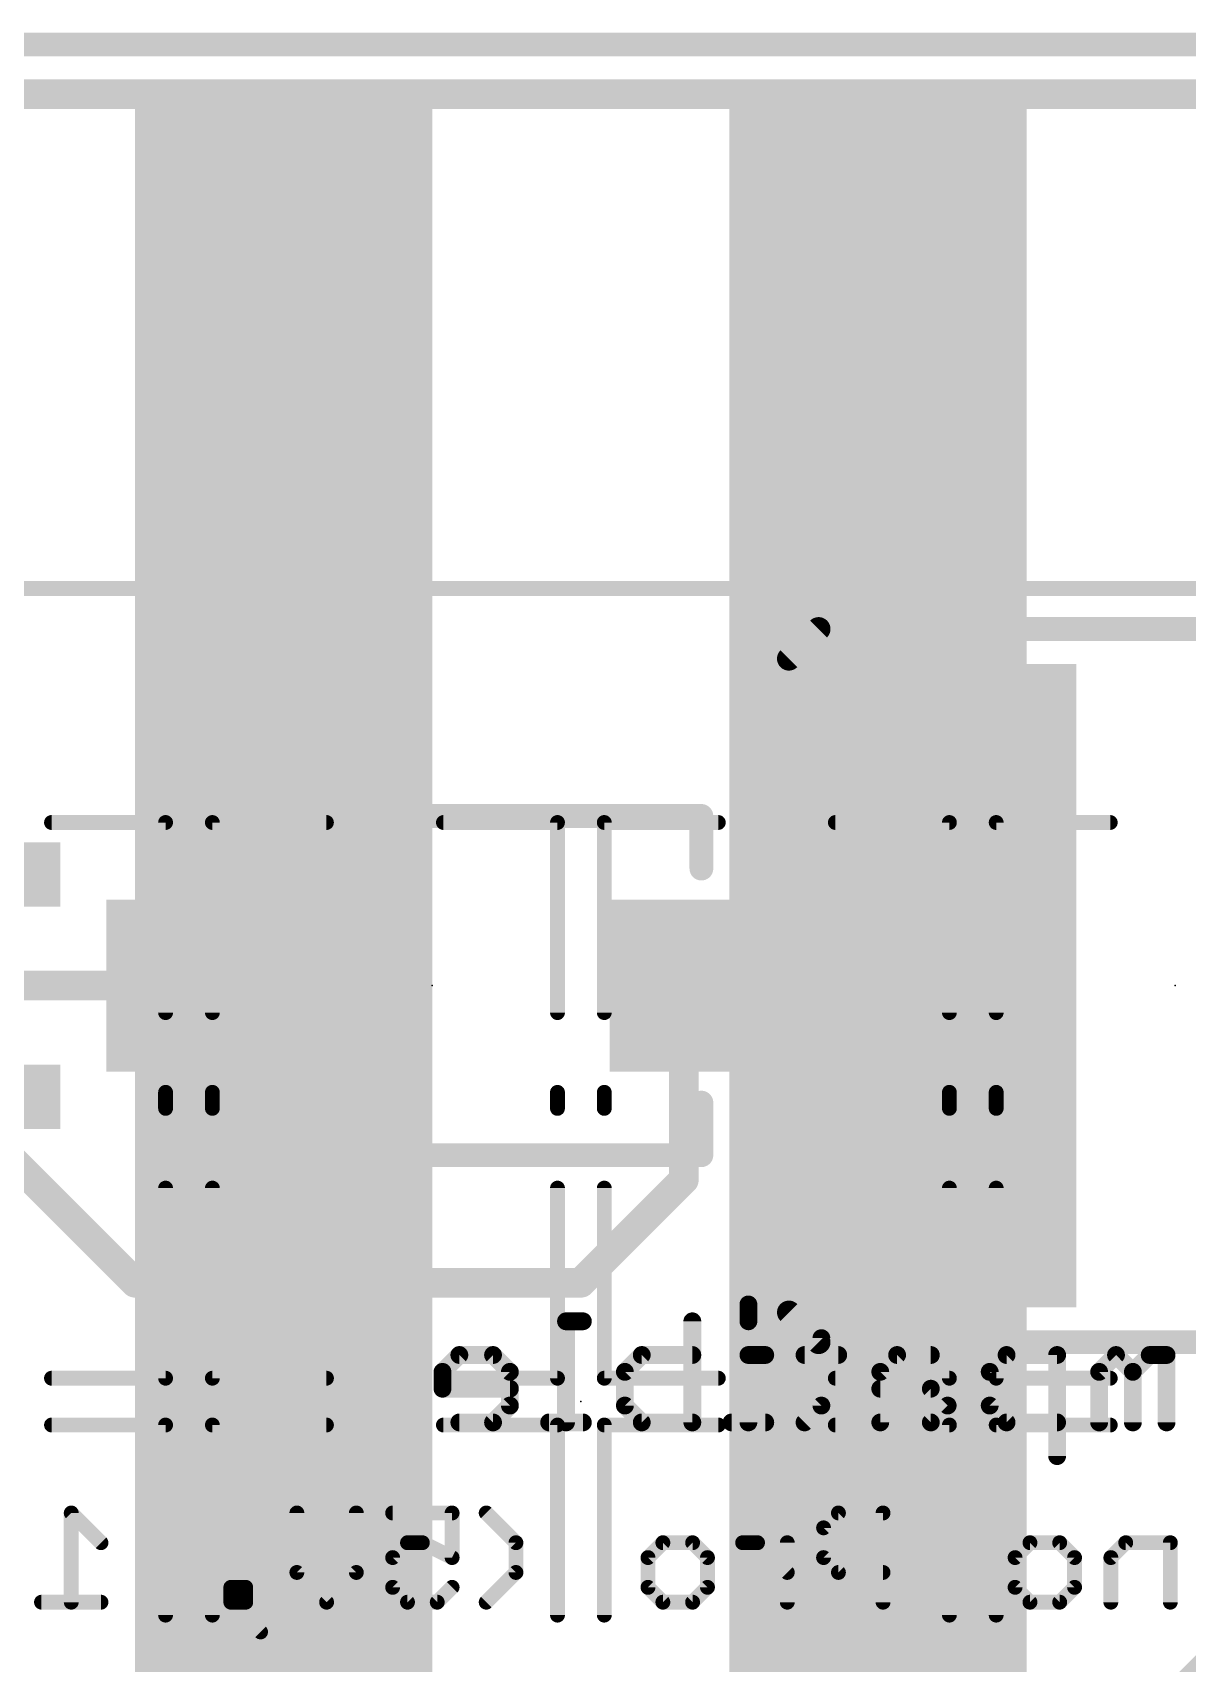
# Model space of a CAD drawing. Extents: x -5.1 to 50.9, y -12.7 to 61.1.
# Drawn here: x 20.71 to 30.58, y 10.72 to 24.66 of the extents above; entities that cross this region are included whole.
import ezdxf

# ---------------------------------------------------------------- set-up
doc = ezdxf.new("R2010")
doc.units = 0
for name, color, linetype in [('16', 132, 'CONTINUOUS'), ('21', 53, 'CONTINUOUS'), ('22', 53, 'CONTINUOUS'), ('23', 53, 'CONTINUOUS'), ('24', 53, 'CONTINUOUS'), ('51', 53, 'CONTINUOUS')]:
    doc.layers.add(name, color=color, linetype=linetype)

# ---------------------------------------------------------------- blocks, each defined once
blk = doc.blocks.new('RECT')
blk.add_solid([(-0.5, -0.5), (0.5, -0.5), (-0.5, 0.5), (0.5, 0.5)])

msp = doc.modelspace()

# ---------------------------------------------------------------- linework, layer by layer
at = {"layer": '16', "const_width": 0.254}
for points in [[(17.7499, 16.51), (21.98, 16.51)], [(26.28, 14.85), (26.28, 16.51)], [(26.28, 16.51), (28.56, 16.51)], [(21.59, 13.97), (20.3501, 15.2099)], [(25.4, 13.97), (26.28, 14.85)], [(21.59, 13.97), (25.4, 13.97)], [(26.4, 6.35), (32.4, 12.35)]]:
    msp.add_lwpolyline(points, dxfattribs=at)
at = {"layer": '16', "const_width": 0.127}
for points in [[(21.98, 16.4465, 1), (21.98, 16.5735)], [(26.3435, 16.51, 1), (26.2165, 16.51)], [(26.28, 16.5735, 1), (26.28, 16.4465)], [(28.56, 16.4465, 1), (28.56, 16.5735)], [(26.3249, 14.8051, 1), (26.2351, 14.8949)], [(26.2165, 14.85, 1), (26.3435, 14.85)], [(21.59, 14.0335, 1), (21.59, 13.9065)], [(25.4, 13.9065, 1), (25.4, 14.0335)], [(21.5451, 13.9251, 1), (21.6349, 14.0149)], [(25.3551, 14.0149, 1), (25.4449, 13.9251)]]:
    msp.add_lwpolyline(points, format="xyb", dxfattribs=at)
at = {"layer": '21', "const_width": 0.254}
msp.add_lwpolyline([(8.89, 24.13), (41.91, 24.13)], dxfattribs=at)
at = {"layer": '22'}
for points, const_width in [([(27.178, 19.304), (27.432, 19.558)], 0.2032), ([(27.432, 19.558), (33.528, 19.558)], 0.2032), ([(27.178, 13.716), (27.178, 19.304)], 0.2032), ([(26.43, 17.96), (21.83, 17.96)], 0.2032), ([(21.83, 17.96), (21.83, 17.51)], 0.2032), ([(26.43, 17.51), (26.43, 17.96)], 0.2032), ([(23.13, 17.51), (23.13, 15.51)], 0.2032), ([(21.83, 15.51), (21.83, 15.06)], 0.2032), ([(26.43, 15.06), (26.43, 15.51)], 0.2032), ([(21.83, 15.06), (26.43, 15.06)], 0.2032), ([(26.8321, 13.7846), (26.8321, 13.6405)], 0.1524), ([(27.432, 13.462), (27.178, 13.716)], 0.2032), ([(25.4169, 13.6405), (25.2729, 13.6405)], 0.1524), ([(25.2729, 13.6405), (25.2729, 12.7762)], 0.1524), ([(26.3525, 13.6405), (26.3525, 12.7762)], 0.1524), ([(33.274, 13.462), (27.432, 13.462)], 0.2032), ([(27.4558, 13.4965), (27.4558, 12.9203)], 0.1524), ([(24.3611, 13.3524), (24.217, 13.2084)], 0.1524), ([(24.6492, 13.3524), (24.3611, 13.3524)], 0.1524), ([(24.7933, 13.2084), (24.6492, 13.3524)], 0.1524), ([(25.7762, 13.2084), (25.9203, 13.3524)], 0.1524), ([(25.9203, 13.3524), (26.3525, 13.3524)], 0.1524), ([(26.9761, 13.3524), (26.8321, 13.3524)], 0.1524), ([(26.8321, 13.3524), (26.8321, 12.7762)], 0.1524), ([(27.5998, 13.3524), (27.3117, 13.3524)], 0.1524), ([(28.1032, 13.3524), (27.9591, 13.2084)], 0.1524), ([(28.3913, 13.3524), (28.1032, 13.3524)], 0.1524), ([(29.0387, 13.3524), (28.8946, 13.2084)], 0.1524), ([(29.4709, 13.3524), (29.0387, 13.3524)], 0.1524), ([(29.4709, 12.4881), (29.4709, 13.3524)], 0.1524), ([(29.9742, 13.3524), (29.8301, 13.2084)], 0.1524), ([(30.1183, 13.2084), (29.9742, 13.3524)], 0.1524), ([(30.2623, 13.3524), (30.1183, 13.2084)], 0.1524), ([(30.4064, 13.3524), (30.2623, 13.3524)], 0.1524), ([(30.4064, 12.7762), (30.4064, 13.3524)], 0.1524), ([(24.217, 13.2084), (24.217, 13.0643)], 0.1524), ([(24.7933, 12.9203), (24.7933, 13.2084)], 0.1524), ([(25.7762, 12.9203), (25.7762, 13.2084)], 0.1524), ([(27.9591, 13.2084), (27.9591, 12.7762)], 0.1524), ([(28.8946, 13.2084), (28.8946, 12.9203)], 0.1524), ([(29.8301, 13.2084), (29.8301, 12.7762)], 0.1524), ([(30.1183, 13.2084), (30.1183, 12.7762)], 0.1524), ([(24.217, 13.0643), (24.7933, 13.0643)], 0.1524), ([(28.3913, 13.0643), (27.9591, 13.0643)], 0.1524), ([(28.5353, 12.9203), (28.3913, 13.0643)], 0.1524), ([(24.6492, 12.7762), (24.7933, 12.9203)], 0.1524), ([(25.9203, 12.7762), (25.7762, 12.9203)], 0.1524), ([(27.4558, 12.9203), (27.3117, 12.7762)], 0.1524), ([(28.3913, 12.7762), (28.5353, 12.9203)], 0.1524), ([(28.8946, 12.9203), (29.0387, 12.7762)], 0.1524), ([(24.3611, 12.7762), (24.6492, 12.7762)], 0.1524), ([(25.4169, 12.7762), (25.1288, 12.7762)], 0.1524), ([(26.3525, 12.7762), (25.9203, 12.7762)], 0.1524), ([(26.9761, 12.7762), (26.688, 12.7762)], 0.1524), ([(27.9591, 12.7762), (28.3913, 12.7762)], 0.1524), ([(29.0387, 12.7762), (29.4709, 12.7762)], 0.1524), ([(21.2978, 11.7479), (21.0436, 12.0022)], 0.127), ([(21.0436, 12.0022), (21.0436, 11.2395)], 0.127), ([(22.9722, 11.4937), (22.9722, 12.0022)], 0.127), ([(23.4807, 12.0022), (23.4807, 11.4937)], 0.127), ([(23.7908, 12.0022), (24.2992, 12.0022)], 0.127), ([(24.2992, 12.0022), (24.2992, 11.6208)], 0.127), ([(24.845, 11.7479), (24.5907, 12.0022)], 0.127), ([(27.6015, 12.0022), (27.4744, 11.875)], 0.127), ([(27.9828, 12.0022), (27.6015, 12.0022)], 0.127), ([(27.9828, 11.2395), (27.9828, 12.0022)], 0.127), ([(27.4744, 11.875), (27.4744, 11.6208)], 0.127), ([(23.9179, 11.7479), (23.7908, 11.6208)], 0.127), ([(24.045, 11.7479), (23.9179, 11.7479)], 0.127), ([(24.2992, 11.6208), (24.045, 11.7479)], 0.127), ([(24.845, 11.4937), (24.845, 11.7479)], 0.127), ([(25.9737, 11.6208), (26.1008, 11.7479)], 0.127), ([(26.1008, 11.7479), (26.355, 11.7479)], 0.127), ([(26.355, 11.7479), (26.4821, 11.6208)], 0.127), ([(26.91, 11.7479), (26.7829, 11.7479)], 0.127), ([(27.1643, 11.4937), (26.91, 11.7479)], 0.127), ([(27.1643, 11.2395), (27.1643, 11.7479)], 0.127), ([(29.1116, 11.6208), (29.2387, 11.7479)], 0.127), ([(29.2387, 11.7479), (29.4929, 11.7479)], 0.127), ([(29.4929, 11.7479), (29.62, 11.6208)], 0.127), ([(30.0572, 11.7479), (29.9301, 11.6208)], 0.127), ([(30.4386, 11.7479), (30.0572, 11.7479)], 0.127), ([(30.4386, 11.2395), (30.4386, 11.7479)], 0.127), ([(23.7908, 11.6208), (23.7908, 11.3666)], 0.127), ([(25.9737, 11.3666), (25.9737, 11.6208)], 0.127), ([(26.4821, 11.6208), (26.4821, 11.3666)], 0.127), ([(27.4744, 11.6208), (27.6015, 11.4937)], 0.127), ([(29.1116, 11.3666), (29.1116, 11.6208)], 0.127), ([(29.62, 11.6208), (29.62, 11.3666)], 0.127), ([(29.9301, 11.6208), (29.9301, 11.2395)], 0.127), ([(22.4079, 11.2395), (22.4079, 11.3666)], 0.127), ([(22.4079, 11.3666), (22.535, 11.3666)], 0.127), ([(22.535, 11.3666), (22.535, 11.2395)], 0.127), ([(23.2264, 11.2395), (22.9722, 11.4937)], 0.127), ([(23.4807, 11.4937), (23.2264, 11.2395)], 0.127), ([(23.7908, 11.3666), (23.9179, 11.2395)], 0.127), ([(24.1721, 11.2395), (24.2992, 11.3666)], 0.127), ([(24.5907, 11.2395), (24.845, 11.4937)], 0.127), ([(26.1008, 11.2395), (25.9737, 11.3666)], 0.127), ([(26.4821, 11.3666), (26.355, 11.2395)], 0.127), ([(27.6015, 11.4937), (27.9828, 11.4937)], 0.127), ([(29.2387, 11.2395), (29.1116, 11.3666)], 0.127), ([(29.62, 11.3666), (29.4929, 11.2395)], 0.127), ([(21.2978, 11.2395), (20.7894, 11.2395)], 0.127), ([(22.6621, 10.9853), (22.4079, 11.2395)], 0.127), ([(22.535, 11.2395), (22.4079, 11.2395)], 0.127), ([(23.9179, 11.2395), (24.1721, 11.2395)], 0.127), ([(26.355, 11.2395), (26.1008, 11.2395)], 0.127), ([(29.4929, 11.2395), (29.2387, 11.2395)], 0.127)]:
    msp.add_lwpolyline(points, dxfattribs=dict(at, const_width=const_width))
for points, const_width in [([(27.432, 19.6088, 1), (27.432, 19.5072)], 0.1016), ([(27.4679, 19.5221, 1), (27.3961, 19.5939)], 0.1016), ([(27.2288, 19.304, 1), (27.1272, 19.304)], 0.1016), ([(27.1421, 19.3399, 1), (27.2139, 19.2681)], 0.1016), ([(21.83, 18.0108, 1), (21.83, 17.9092)], 0.1016), ([(21.8808, 17.96, 1), (21.7792, 17.96)], 0.1016), ([(26.4808, 17.96, 1), (26.3792, 17.96)], 0.1016), ([(26.43, 17.9092, 1), (26.43, 18.0108)], 0.1016), ([(23.1808, 17.51, 1), (23.0792, 17.51)], 0.1016), ([(21.7792, 17.51, 1), (21.8808, 17.51)], 0.1016), ([(26.3792, 17.51, 1), (26.4808, 17.51)], 0.1016), ([(21.8808, 15.51, 1), (21.7792, 15.51)], 0.1016), ([(23.0792, 15.51, 1), (23.1808, 15.51)], 0.1016), ([(26.4808, 15.51, 1), (26.3792, 15.51)], 0.1016), ([(21.83, 15.1108, 1), (21.83, 15.0092)], 0.1016), ([(21.7792, 15.06, 1), (21.8808, 15.06)], 0.1016), ([(26.3792, 15.06, 1), (26.4808, 15.06)], 0.1016), ([(26.43, 15.0092, 1), (26.43, 15.1108)], 0.1016), ([(26.8702, 13.7846, 1), (26.794, 13.7846)], 0.0762), ([(27.2139, 13.7519, 1), (27.1421, 13.6801)], 0.1016), ([(25.2729, 13.6786, 1), (25.2729, 13.6024)], 0.0762), ([(25.311, 13.6405, 1), (25.2348, 13.6405)], 0.0762), ([(25.4169, 13.6024, 1), (25.4169, 13.6786)], 0.0762), ([(26.3906, 13.6405, 1), (26.3144, 13.6405)], 0.0762), ([(26.794, 13.6405, 1), (26.8702, 13.6405)], 0.0762), ([(27.1272, 13.716, 1), (27.2288, 13.716)], 0.1016), ([(27.432, 13.5128, 1), (27.432, 13.4112)], 0.1016), ([(27.3961, 13.4261, 1), (27.4679, 13.4979)], 0.1016), ([(27.4939, 13.4965, 1), (27.4177, 13.4965)], 0.0762), ([(24.3611, 13.3905, 1), (24.3611, 13.3143)], 0.0762), ([(24.388, 13.3255, 1), (24.3342, 13.3794)], 0.0762), ([(24.6762, 13.3794, 1), (24.6223, 13.3255)], 0.0762), ([(24.6492, 13.3143, 1), (24.6492, 13.3905)], 0.0762), ([(25.9203, 13.3905, 1), (25.9203, 13.3143)], 0.0762), ([(25.9472, 13.3255, 1), (25.8934, 13.3794)], 0.0762), ([(26.3525, 13.3143, 1), (26.3525, 13.3905)], 0.0762), ([(26.8321, 13.3905, 1), (26.8321, 13.3143)], 0.0762), ([(26.8702, 13.3524, 1), (26.794, 13.3524)], 0.0762), ([(26.9761, 13.3143, 1), (26.9761, 13.3905)], 0.0762), ([(27.3117, 13.3905, 1), (27.3117, 13.3143)], 0.0762), ([(27.5998, 13.3143, 1), (27.5998, 13.3905)], 0.0762), ([(28.1032, 13.3905, 1), (28.1032, 13.3143)], 0.0762), ([(28.1301, 13.3255, 1), (28.0762, 13.3794)], 0.0762), ([(28.3913, 13.3143, 1), (28.3913, 13.3905)], 0.0762), ([(29.0387, 13.3905, 1), (29.0387, 13.3143)], 0.0762), ([(29.0656, 13.3255, 1), (29.0117, 13.3794)], 0.0762), ([(29.509, 13.3524, 1), (29.4328, 13.3524)], 0.0762), ([(29.4709, 13.3143, 1), (29.4709, 13.3905)], 0.0762), ([(30.0011, 13.3794, 1), (29.9473, 13.3255)], 0.0762), ([(30.0011, 13.3255, 1), (29.9473, 13.3794)], 0.0762), ([(30.2623, 13.3905, 1), (30.2623, 13.3143)], 0.0762), ([(30.2893, 13.3255, 1), (30.2354, 13.3794)], 0.0762), ([(30.4445, 13.3524, 1), (30.3683, 13.3524)], 0.0762), ([(30.4064, 13.3143, 1), (30.4064, 13.3905)], 0.0762), ([(24.2551, 13.2084, 1), (24.1789, 13.2084)], 0.0762), ([(24.1901, 13.2353, 1), (24.244, 13.1814)], 0.0762), ([(24.8314, 13.2084, 1), (24.7552, 13.2084)], 0.0762), ([(24.7663, 13.1814, 1), (24.8202, 13.2353)], 0.0762), ([(25.8143, 13.2084, 1), (25.7381, 13.2084)], 0.0762), ([(25.7493, 13.2353, 1), (25.8032, 13.1814)], 0.0762), ([(27.9972, 13.2084, 1), (27.921, 13.2084)], 0.0762), ([(27.9322, 13.2353, 1), (27.9861, 13.1814)], 0.0762), ([(28.9327, 13.2084, 1), (28.8565, 13.2084)], 0.0762), ([(28.8677, 13.2353, 1), (28.9216, 13.1814)], 0.0762), ([(29.8682, 13.2084, 1), (29.792, 13.2084)], 0.0762), ([(29.8032, 13.2353, 1), (29.8571, 13.1814)], 0.0762), ([(30.0913, 13.2353, 1), (30.1452, 13.1814)], 0.0762), ([(30.1564, 13.2084, 1), (30.0802, 13.2084)], 0.0762), ([(30.0913, 13.1814, 1), (30.1452, 13.2353)], 0.0762), ([(24.217, 13.1024, 1), (24.217, 13.0262)], 0.0762), ([(24.7933, 13.0262, 1), (24.7933, 13.1024)], 0.0762), ([(27.9591, 13.1024, 1), (27.9591, 13.0262)], 0.0762), ([(28.4182, 13.0913, 1), (28.3643, 13.0374)], 0.0762), ([(28.3913, 13.0262, 1), (28.3913, 13.1024)], 0.0762), ([(24.1789, 13.0643, 1), (24.2551, 13.0643)], 0.0762), ([(24.8202, 12.8933, 1), (24.7663, 12.9472)], 0.0762), ([(25.8032, 12.9472, 1), (25.7493, 12.8933)], 0.0762), ([(27.4827, 12.8933, 1), (27.4288, 12.9472)], 0.0762), ([(28.5623, 12.8933, 1), (28.5084, 12.9472)], 0.0762), ([(28.5084, 12.8933, 1), (28.5623, 12.9472)], 0.0762), ([(28.9216, 12.9472, 1), (28.8677, 12.8933)], 0.0762), ([(24.3611, 12.8143, 1), (24.3611, 12.7381)], 0.0762), ([(24.6223, 12.8031, 1), (24.6762, 12.7493)], 0.0762), ([(24.6492, 12.7381, 1), (24.6492, 12.8143)], 0.0762), ([(24.7552, 12.9203, 1), (24.8314, 12.9203)], 0.0762), ([(25.1288, 12.8143, 1), (25.1288, 12.7381)], 0.0762), ([(25.4169, 12.7381, 1), (25.4169, 12.8143)], 0.0762), ([(25.7381, 12.9203, 1), (25.8143, 12.9203)], 0.0762), ([(25.9203, 12.8143, 1), (25.9203, 12.7381)], 0.0762), ([(25.8934, 12.7493, 1), (25.9472, 12.8031)], 0.0762), ([(26.3525, 12.7381, 1), (26.3525, 12.8143)], 0.0762), ([(26.688, 12.8143, 1), (26.688, 12.7381)], 0.0762), ([(26.9761, 12.7381, 1), (26.9761, 12.8143)], 0.0762), ([(27.2848, 12.8031, 1), (27.3386, 12.7493)], 0.0762), ([(27.4177, 12.9203, 1), (27.4939, 12.9203)], 0.0762), ([(27.9591, 12.8143, 1), (27.9591, 12.7381)], 0.0762), ([(28.3643, 12.8031, 1), (28.4182, 12.7493)], 0.0762), ([(28.3913, 12.7381, 1), (28.3913, 12.8143)], 0.0762), ([(28.8565, 12.9203, 1), (28.9327, 12.9203)], 0.0762), ([(29.0387, 12.8143, 1), (29.0387, 12.7381)], 0.0762), ([(29.0117, 12.7493, 1), (29.0656, 12.8031)], 0.0762), ([(29.4709, 12.7381, 1), (29.4709, 12.8143)], 0.0762), ([(25.2348, 12.7762, 1), (25.311, 12.7762)], 0.0762), ([(26.3144, 12.7762, 1), (26.3906, 12.7762)], 0.0762), ([(26.794, 12.7762, 1), (26.8702, 12.7762)], 0.0762), ([(27.921, 12.7762, 1), (27.9972, 12.7762)], 0.0762), ([(29.792, 12.7762, 1), (29.8682, 12.7762)], 0.0762), ([(30.0802, 12.7762, 1), (30.1564, 12.7762)], 0.0762), ([(30.3683, 12.7762, 1), (30.4445, 12.7762)], 0.0762), ([(29.4328, 12.4881, 1), (29.509, 12.4881)], 0.0762), ([(21.0753, 12.0022, 1), (21.0118, 12.0022)], 0.0635), ([(21.066, 12.0246, 1), (21.0211, 11.9797)], 0.0635), ([(23.004, 12.0022, 1), (22.9405, 12.0022)], 0.0635), ([(23.5124, 12.0022, 1), (23.4489, 12.0022)], 0.0635), ([(23.7908, 12.0339, 1), (23.7908, 11.9704)], 0.0635), ([(24.331, 12.0022, 1), (24.2675, 12.0022)], 0.0635), ([(24.2992, 11.9704, 1), (24.2992, 12.0339)], 0.0635), ([(24.6132, 12.0246, 1), (24.5683, 11.9797)], 0.0635), ([(27.6015, 12.0339, 1), (27.6015, 11.9704)], 0.0635), ([(27.624, 11.9797, 1), (27.5791, 12.0246)], 0.0635), ([(28.0146, 12.0022, 1), (27.9511, 12.0022)], 0.0635), ([(27.9828, 11.9704, 1), (27.9828, 12.0339)], 0.0635), ([(27.5062, 11.875, 1), (27.4427, 11.875)], 0.0635), ([(27.452, 11.8975, 1), (27.4969, 11.8526)], 0.0635), ([(21.2753, 11.7255, 1), (21.3202, 11.7704)], 0.0635), ([(23.9179, 11.7797, 1), (23.9179, 11.7162)], 0.0635), ([(23.9404, 11.7255, 1), (23.8955, 11.7704)], 0.0635), ([(24.0592, 11.7763, 1), (24.0308, 11.7195)], 0.0635), ([(24.045, 11.7162, 1), (24.045, 11.7797)], 0.0635), ([(24.8767, 11.7479, 1), (24.8132, 11.7479)], 0.0635), ([(24.8225, 11.7255, 1), (24.8674, 11.7704)], 0.0635), ([(26.1008, 11.7797, 1), (26.1008, 11.7162)], 0.0635), ([(26.1232, 11.7255, 1), (26.0783, 11.7704)], 0.0635), ([(26.3775, 11.7704, 1), (26.3326, 11.7255)], 0.0635), ([(26.355, 11.7162, 1), (26.355, 11.7797)], 0.0635), ([(26.7829, 11.7797, 1), (26.7829, 11.7162)], 0.0635), ([(26.9325, 11.7704, 1), (26.8876, 11.7255)], 0.0635), ([(26.91, 11.7162, 1), (26.91, 11.7797)], 0.0635), ([(27.196, 11.7479, 1), (27.1325, 11.7479)], 0.0635), ([(29.2387, 11.7797, 1), (29.2387, 11.7162)], 0.0635), ([(29.2611, 11.7255, 1), (29.2162, 11.7704)], 0.0635), ([(29.5153, 11.7704, 1), (29.4704, 11.7255)], 0.0635), ([(29.4929, 11.7162, 1), (29.4929, 11.7797)], 0.0635), ([(30.0572, 11.7797, 1), (30.0572, 11.7162)], 0.0635), ([(30.0797, 11.7255, 1), (30.0348, 11.7704)], 0.0635), ([(30.4703, 11.7479, 1), (30.4068, 11.7479)], 0.0635), ([(30.4386, 11.7162, 1), (30.4386, 11.7797)], 0.0635), ([(23.8226, 11.6208, 1), (23.7591, 11.6208)], 0.0635), ([(23.7684, 11.6433, 1), (23.8133, 11.5984)], 0.0635), ([(24.2675, 11.6208, 1), (24.331, 11.6208)], 0.0635), ([(24.285, 11.5924, 1), (24.3134, 11.6492)], 0.0635), ([(26.0054, 11.6208, 1), (25.9419, 11.6208)], 0.0635), ([(25.9512, 11.6433, 1), (25.9961, 11.5984)], 0.0635), ([(26.5139, 11.6208, 1), (26.4504, 11.6208)], 0.0635), ([(26.4597, 11.5984, 1), (26.5046, 11.6433)], 0.0635), ([(27.4427, 11.6208, 1), (27.5062, 11.6208)], 0.0635), ([(27.4969, 11.6433, 1), (27.452, 11.5984)], 0.0635), ([(29.1433, 11.6208, 1), (29.0798, 11.6208)], 0.0635), ([(29.0891, 11.6433, 1), (29.134, 11.5984)], 0.0635), ([(29.6517, 11.6208, 1), (29.5882, 11.6208)], 0.0635), ([(29.5975, 11.5984, 1), (29.6424, 11.6433)], 0.0635), ([(29.9619, 11.6208, 1), (29.8984, 11.6208)], 0.0635), ([(29.9077, 11.6433, 1), (29.9526, 11.5984)], 0.0635), ([(22.4079, 11.3984, 1), (22.4079, 11.3349)], 0.0635), ([(22.4396, 11.3666, 1), (22.3761, 11.3666)], 0.0635), ([(22.5667, 11.3666, 1), (22.5032, 11.3666)], 0.0635), ([(22.535, 11.3349, 1), (22.535, 11.3984)], 0.0635), ([(22.9947, 11.5162, 1), (22.9498, 11.4713)], 0.0635), ([(22.9405, 11.4937, 1), (23.004, 11.4937)], 0.0635), ([(23.4489, 11.4937, 1), (23.5124, 11.4937)], 0.0635), ([(23.5031, 11.4713, 1), (23.4582, 11.5162)], 0.0635), ([(23.8133, 11.3891, 1), (23.7684, 11.3442)], 0.0635), ([(24.3217, 11.3442, 1), (24.2768, 11.3891)], 0.0635), ([(24.8132, 11.4937, 1), (24.8767, 11.4937)], 0.0635), ([(24.8674, 11.4713, 1), (24.8225, 11.5162)], 0.0635), ([(25.9961, 11.3891, 1), (25.9512, 11.3442)], 0.0635), ([(26.5046, 11.3442, 1), (26.4597, 11.3891)], 0.0635), ([(27.1418, 11.4713, 1), (27.1867, 11.5162)], 0.0635), ([(27.6015, 11.5255, 1), (27.6015, 11.462)], 0.0635), ([(27.5791, 11.4713, 1), (27.624, 11.5162)], 0.0635), ([(27.9828, 11.462, 1), (27.9828, 11.5255)], 0.0635), ([(29.134, 11.3891, 1), (29.0891, 11.3442)], 0.0635), ([(29.6424, 11.3442, 1), (29.5975, 11.3891)], 0.0635), ([(20.7894, 11.2713, 1), (20.7894, 11.2078)], 0.0635), ([(21.2978, 11.2078, 1), (21.2978, 11.2713)], 0.0635), ([(22.4303, 11.262, 1), (22.3854, 11.217)], 0.0635), ([(22.4079, 11.2713, 1), (22.4079, 11.2078)], 0.0635), ([(22.535, 11.2078, 1), (22.535, 11.2713)], 0.0635), ([(23.204, 11.262, 1), (23.2489, 11.217)], 0.0635), ([(23.204, 11.217, 1), (23.2489, 11.262)], 0.0635), ([(23.7591, 11.3666, 1), (23.8226, 11.3666)], 0.0635), ([(23.9179, 11.2713, 1), (23.9179, 11.2078)], 0.0635), ([(23.8955, 11.217, 1), (23.9404, 11.262)], 0.0635), ([(24.1497, 11.262, 1), (24.1946, 11.217)], 0.0635), ([(24.1721, 11.2078, 1), (24.1721, 11.2713)], 0.0635), ([(24.5683, 11.262, 1), (24.6132, 11.217)], 0.0635), ([(25.9419, 11.3666, 1), (26.0054, 11.3666)], 0.0635), ([(26.1008, 11.2713, 1), (26.1008, 11.2078)], 0.0635), ([(26.0783, 11.217, 1), (26.1232, 11.262)], 0.0635), ([(26.3326, 11.262, 1), (26.3775, 11.217)], 0.0635), ([(26.355, 11.2078, 1), (26.355, 11.2713)], 0.0635), ([(26.4504, 11.3666, 1), (26.5139, 11.3666)], 0.0635), ([(29.0798, 11.3666, 1), (29.1433, 11.3666)], 0.0635), ([(29.2387, 11.2713, 1), (29.2387, 11.2078)], 0.0635), ([(29.2162, 11.217, 1), (29.2611, 11.262)], 0.0635), ([(29.4704, 11.262, 1), (29.5153, 11.217)], 0.0635), ([(29.4929, 11.2078, 1), (29.4929, 11.2713)], 0.0635), ([(29.5882, 11.3666, 1), (29.6517, 11.3666)], 0.0635), ([(21.0118, 11.2395, 1), (21.0753, 11.2395)], 0.0635), ([(22.3761, 11.2395, 1), (22.4396, 11.2395)], 0.0635), ([(22.5032, 11.2395, 1), (22.5667, 11.2395)], 0.0635), ([(27.1325, 11.2395, 1), (27.196, 11.2395)], 0.0635), ([(27.9511, 11.2395, 1), (28.0146, 11.2395)], 0.0635), ([(29.8984, 11.2395, 1), (29.9619, 11.2395)], 0.0635), ([(30.4068, 11.2395, 1), (30.4703, 11.2395)], 0.0635), ([(22.6396, 10.9628, 1), (22.6845, 11.0077)], 0.0635)]:
    msp.add_lwpolyline(points, format="xyb", dxfattribs=dict(at, const_width=const_width))
at = {"layer": '23'}
msp.add_point((25.4, 12.954), dxfattribs=at)
at = {"layer": '24'}
for p in [(24.13, 16.51), (30.48, 16.51)]:
    msp.add_point(p, dxfattribs=at)
at = {"layer": '51'}
for points, const_width in [([(7.4, 24.554), (43.4, 24.554)], 0.2032), ([(40.6, 19.904), (10.2, 19.904)], 0.127), ([(20.875, 17.904), (21.85, 17.904)], 0.127), ([(21.85, 17.904), (21.85, 16.279)], 0.127), ([(22.25, 16.279), (22.25, 17.904)], 0.127), ([(22.25, 17.904), (23.225, 17.904)], 0.127), ([(24.225, 17.904), (25.2, 17.904)], 0.127), ([(25.2, 17.904), (25.2, 16.279)], 0.127), ([(25.6, 16.279), (25.6, 17.904)], 0.127), ([(25.6, 17.904), (26.575, 17.904)], 0.127), ([(27.575, 17.904), (28.55, 17.904)], 0.127), ([(28.55, 17.904), (28.55, 16.279)], 0.127), ([(28.95, 16.279), (28.95, 17.904)], 0.127), ([(28.95, 17.904), (29.925, 17.904)], 0.127), ([(21.85, 15.5977), (21.85, 15.4604)], 0.127), ([(22.25, 15.4604), (22.25, 15.5977)], 0.127), ([(25.2, 15.5977), (25.2, 15.4604)], 0.127), ([(25.6, 15.4604), (25.6, 15.5977)], 0.127), ([(28.55, 15.5977), (28.55, 15.4604)], 0.127), ([(28.95, 15.4604), (28.95, 15.5977)], 0.127), ([(21.85, 14.779), (21.85, 13.154)], 0.127), ([(22.25, 13.154), (22.25, 14.779)], 0.127), ([(25.2, 14.779), (25.2, 13.154)], 0.127), ([(25.6, 13.154), (25.6, 14.779)], 0.127), ([(28.55, 14.779), (28.55, 13.154)], 0.127), ([(28.95, 13.154), (28.95, 14.779)], 0.127), ([(21.85, 13.154), (20.875, 13.154)], 0.127), ([(23.225, 13.154), (22.25, 13.154)], 0.127), ([(25.2, 13.154), (24.225, 13.154)], 0.127), ([(26.575, 13.154), (25.6, 13.154)], 0.127), ([(28.55, 13.154), (27.575, 13.154)], 0.127), ([(29.925, 13.154), (28.95, 13.154)], 0.127), ([(21.85, 12.754), (20.875, 12.754)], 0.127), ([(21.85, 11.129), (21.85, 12.754)], 0.127), ([(22.25, 12.754), (22.25, 11.129)], 0.127), ([(23.225, 12.754), (22.25, 12.754)], 0.127), ([(25.2, 12.754), (24.225, 12.754)], 0.127), ([(25.2, 11.129), (25.2, 12.754)], 0.127), ([(25.6, 12.754), (25.6, 11.129)], 0.127), ([(26.575, 12.754), (25.6, 12.754)], 0.127), ([(28.55, 12.754), (27.575, 12.754)], 0.127), ([(28.55, 11.129), (28.55, 12.754)], 0.127), ([(28.95, 12.754), (28.95, 11.129)], 0.127), ([(29.925, 12.754), (28.95, 12.754)], 0.127)]:
    msp.add_lwpolyline(points, dxfattribs=dict(at, const_width=const_width))
at = {"layer": '51', "const_width": 0.0635}
for points in [[(20.875, 17.9357, 1), (20.875, 17.8723)], [(21.8818, 17.904, 1), (21.8183, 17.904)], [(21.85, 17.8723, 1), (21.85, 17.9357)], [(22.2817, 17.904, 1), (22.2183, 17.904)], [(22.25, 17.9357, 1), (22.25, 17.8723)], [(23.225, 17.8723, 1), (23.225, 17.9357)], [(24.225, 17.9357, 1), (24.225, 17.8723)], [(25.2318, 17.904, 1), (25.1683, 17.904)], [(25.2, 17.8723, 1), (25.2, 17.9357)], [(25.6318, 17.904, 1), (25.5683, 17.904)], [(25.6, 17.9357, 1), (25.6, 17.8723)], [(26.575, 17.8723, 1), (26.575, 17.9357)], [(27.575, 17.9357, 1), (27.575, 17.8723)], [(28.5817, 17.904, 1), (28.5183, 17.904)], [(28.55, 17.8723, 1), (28.55, 17.9357)], [(28.9818, 17.904, 1), (28.9183, 17.904)], [(28.95, 17.9357, 1), (28.95, 17.8723)], [(29.925, 17.8723, 1), (29.925, 17.9357)], [(21.8183, 16.279, 1), (21.8818, 16.279)], [(22.2183, 16.279, 1), (22.2817, 16.279)], [(25.1683, 16.279, 1), (25.2318, 16.279)], [(25.5683, 16.279, 1), (25.6318, 16.279)], [(28.5183, 16.279, 1), (28.5817, 16.279)], [(28.9183, 16.279, 1), (28.9818, 16.279)], [(21.8818, 15.5977, 1), (21.8183, 15.5977)], [(22.2817, 15.5977, 1), (22.2183, 15.5977)], [(25.2318, 15.5977, 1), (25.1683, 15.5977)], [(25.6318, 15.5977, 1), (25.5683, 15.5977)], [(28.5817, 15.5977, 1), (28.5183, 15.5977)], [(28.9818, 15.5977, 1), (28.9183, 15.5977)], [(21.8183, 15.4604, 1), (21.8818, 15.4604)], [(22.2183, 15.4604, 1), (22.2817, 15.4604)], [(25.1683, 15.4604, 1), (25.2318, 15.4604)], [(25.5683, 15.4604, 1), (25.6318, 15.4604)], [(28.5183, 15.4604, 1), (28.5817, 15.4604)], [(28.9183, 15.4604, 1), (28.9818, 15.4604)], [(21.8818, 14.779, 1), (21.8183, 14.779)], [(22.2817, 14.779, 1), (22.2183, 14.779)], [(25.2318, 14.779, 1), (25.1683, 14.779)], [(25.6318, 14.779, 1), (25.5683, 14.779)], [(28.5817, 14.779, 1), (28.5183, 14.779)], [(28.9818, 14.779, 1), (28.9183, 14.779)], [(20.875, 13.1858, 1), (20.875, 13.1222)], [(21.8183, 13.154, 1), (21.8818, 13.154)], [(21.85, 13.1222, 1), (21.85, 13.1858)], [(22.25, 13.1858, 1), (22.25, 13.1222)], [(22.2183, 13.154, 1), (22.2817, 13.154)], [(23.225, 13.1222, 1), (23.225, 13.1858)], [(24.225, 13.1858, 1), (24.225, 13.1222)], [(25.1683, 13.154, 1), (25.2318, 13.154)], [(25.2, 13.1222, 1), (25.2, 13.1858)], [(25.6, 13.1858, 1), (25.6, 13.1222)], [(25.5683, 13.154, 1), (25.6318, 13.154)], [(26.575, 13.1222, 1), (26.575, 13.1858)], [(27.575, 13.1858, 1), (27.575, 13.1222)], [(28.5183, 13.154, 1), (28.5817, 13.154)], [(28.55, 13.1222, 1), (28.55, 13.1858)], [(28.95, 13.1858, 1), (28.95, 13.1222)], [(28.9183, 13.154, 1), (28.9818, 13.154)], [(29.925, 13.1222, 1), (29.925, 13.1858)], [(20.875, 12.7858, 1), (20.875, 12.7223)], [(21.8818, 12.754, 1), (21.8183, 12.754)], [(21.85, 12.7223, 1), (21.85, 12.7858)], [(22.25, 12.7858, 1), (22.25, 12.7223)], [(22.2817, 12.754, 1), (22.2183, 12.754)], [(23.225, 12.7223, 1), (23.225, 12.7858)], [(24.225, 12.7858, 1), (24.225, 12.7223)], [(25.2318, 12.754, 1), (25.1683, 12.754)], [(25.2, 12.7223, 1), (25.2, 12.7858)], [(25.6, 12.7858, 1), (25.6, 12.7223)], [(25.6318, 12.754, 1), (25.5683, 12.754)], [(26.575, 12.7223, 1), (26.575, 12.7858)], [(27.575, 12.7858, 1), (27.575, 12.7223)], [(28.5817, 12.754, 1), (28.5183, 12.754)], [(28.55, 12.7223, 1), (28.55, 12.7858)], [(28.9818, 12.754, 1), (28.9183, 12.754)], [(28.95, 12.7858, 1), (28.95, 12.7223)], [(29.925, 12.7223, 1), (29.925, 12.7858)], [(21.8183, 11.129, 1), (21.8818, 11.129)], [(22.2183, 11.129, 1), (22.2817, 11.129)], [(25.1683, 11.129, 1), (25.2318, 11.129)], [(25.5683, 11.129, 1), (25.6318, 11.129)], [(28.5183, 11.129, 1), (28.5817, 11.129)], [(28.9183, 11.129, 1), (28.9818, 11.129)]]:
    msp.add_lwpolyline(points, format="xyb", dxfattribs=at)

# ---------------------------------------------------------------- block references
at = {"layer": '16'}
for p, xscale, yscale, rotation in [((28.56, 16.51), 5.5, 2.15, 90), ((20.3501, 17.46), 0.55, 1.2, 90), ((21.98, 16.51), 1.27, 1.47, 180), ((20.3501, 15.56), 0.55, 1.2, 90)]:
    msp.add_blockref('RECT', p, dxfattribs=dict(at, xscale=xscale, yscale=yscale, rotation=rotation))
at = {"layer": '16', "xscale": 1.27, "yscale": 1.47}
msp.add_blockref('RECT', (26.28, 16.51), dxfattribs=at)
at = {"layer": '21', "xscale": 2.54, "yscale": 15.24}
for p in [(22.86, 16.51), (27.94, 16.51)]:
    msp.add_blockref('RECT', p, dxfattribs=at)

doc.saveas('drawing.dxf')
